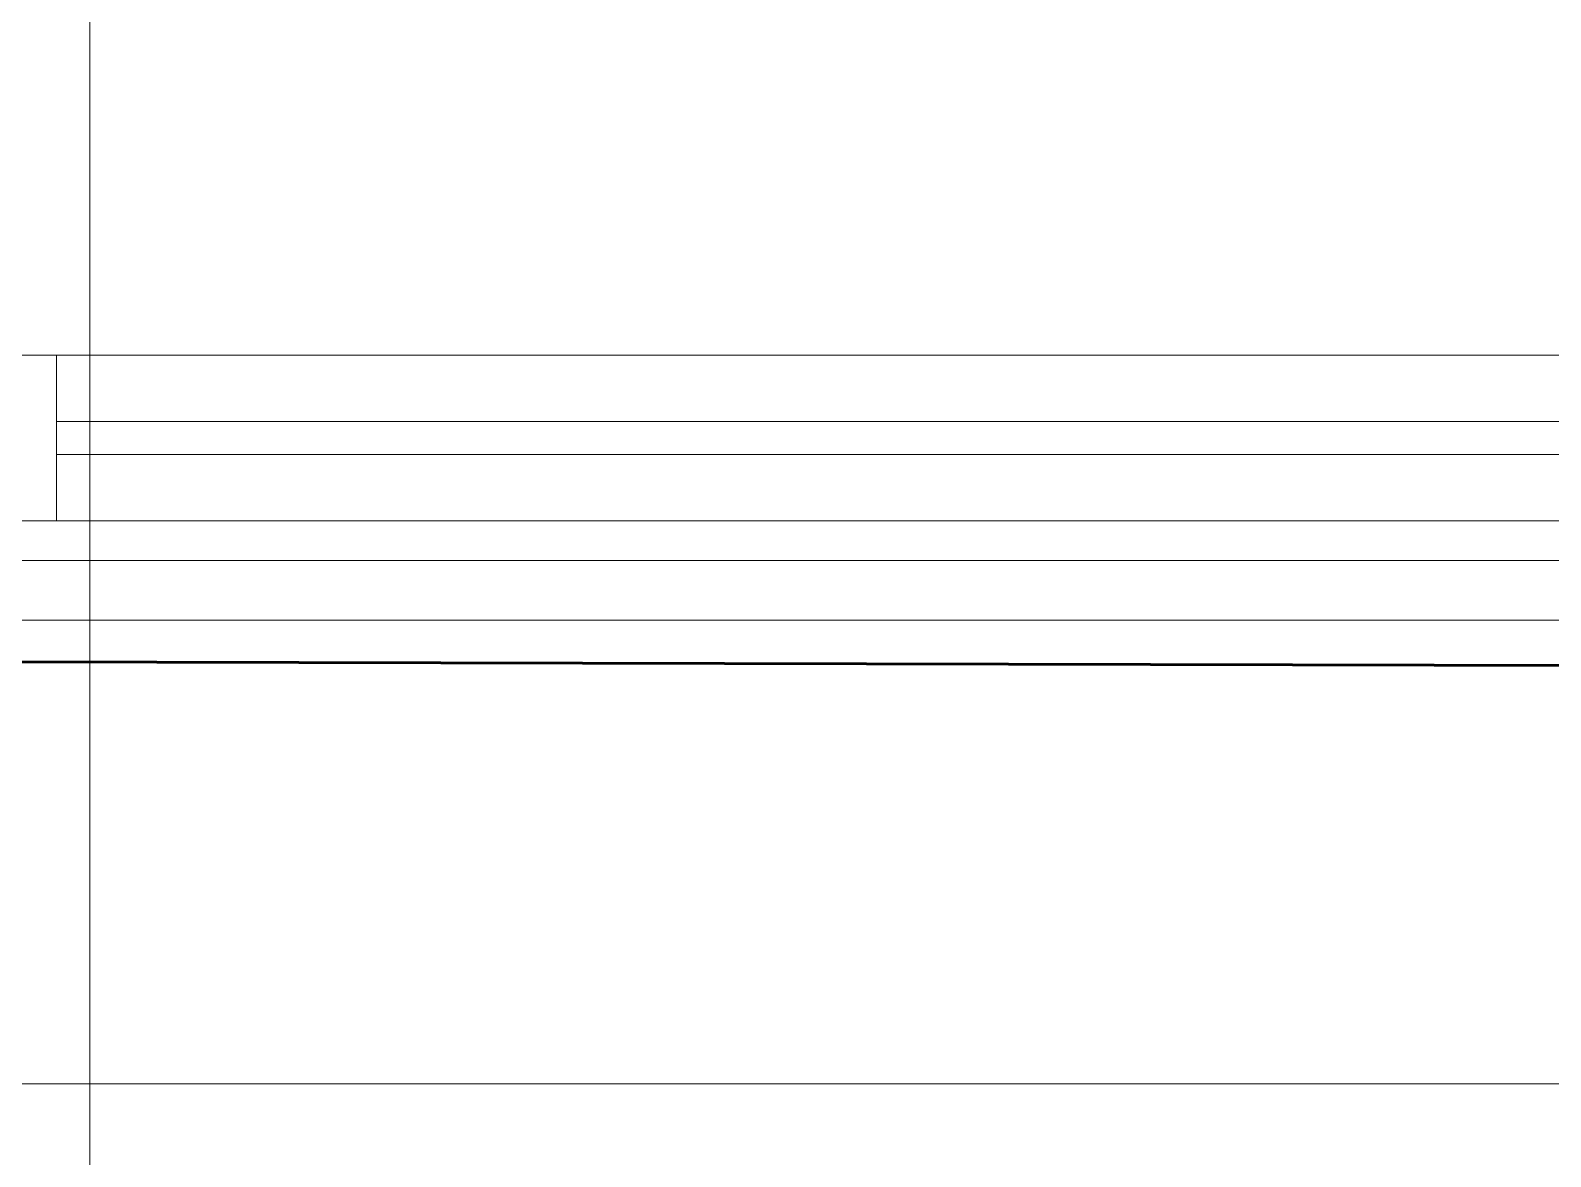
# Model space of a CAD drawing. Header units: millimetres. Extents: x -1113 to 415037, y -3642 to 28069.
# Drawn here: x 92906.8 to 93365.7, y -416.1 to -76 of the extents above; entities that cross this region are included whole.
import ezdxf

# ---------------------------------------------------------------- set-up
doc = ezdxf.new("R2010")
doc.units = ezdxf.units.MM
for name, color, linetype, lineweight in [('0) Стена 3.93м', 3, 'Continuous', 60), ('1) Окна 2.25м-', 6, 'Continuous', 60), ('A-GLAZ', 7, 'Continuous', 9), ('A-GLAZ-1', 7, 'Continuous', 5), ('A-WALL', 7, 'Continuous', 5), ('I-WALL', 7, 'Continuous', 5), ('Оси', 7, 'Continuous', 9)]:
    doc.layers.add(name, color=color, linetype=linetype, lineweight=lineweight)

# ---------------------------------------------------------------- blocks, each defined once
blk = doc.blocks.new('120_Окно_СКБ_1Ст - 120_Окно_СКБ_1Ст 900х2500_h_ с форточкой-22876038-Объем проектирования 1 этажа')
at = {"layer": 'A-GLAZ'}
for p, q in [((380, -87), (-380, -87)), ((330, -137), (330, -87)), ((-400, -137), (400, -137)), ((400, -137), (-400, -137))]:
    blk.add_line(p, q, dxfattribs=at)
at = {"layer": 'A-GLAZ-1'}
for p, q in [((450, -57), (-450, -57)), ((-330, -107), (330, -107)), ((330, -117), (-330, -117))]:
    blk.add_line(p, q, dxfattribs=at)
blk = doc.blocks.new('1floor')
at = {"layer": 'A-WALL'}
for p, q in [((91930, -100), (93630, -100)), ((93630, -258), (92730, -258))]:
    blk.add_line(p, q, dxfattribs=at)
at = {"layer": 'I-WALL'}
blk.add_line((93630, -100), (92730, -100), dxfattribs=at)
at = {"layer": 'Оси'}
blk.add_line((92860, -1906.26), (92860, 3093.74), dxfattribs=at)
at = {"layer": 'A-GLAZ', "color": 3, "rotation": 180}
blk.add_blockref('120_Окно_СКБ_1Ст - 120_Окно_СКБ_1Ст 900х2500_h_ с форточкой-22876038-Объем проектирования 1 этажа', (93180, -175), dxfattribs=at)

msp = doc.modelspace()

# ---------------------------------------------------------------- linework, layer by layer
at = {"layer": '1) Окна 2.25м-'}
msp.add_lwpolyline([(92730.61, -266.21), (93630.61, -268.32)], dxfattribs=at)

# ---------------------------------------------------------------- block references
at = {"layer": '0) Стена 3.93м'}
msp.add_blockref('1floor', (64.7, -136.06), dxfattribs=at)

doc.saveas('drawing.dxf')
